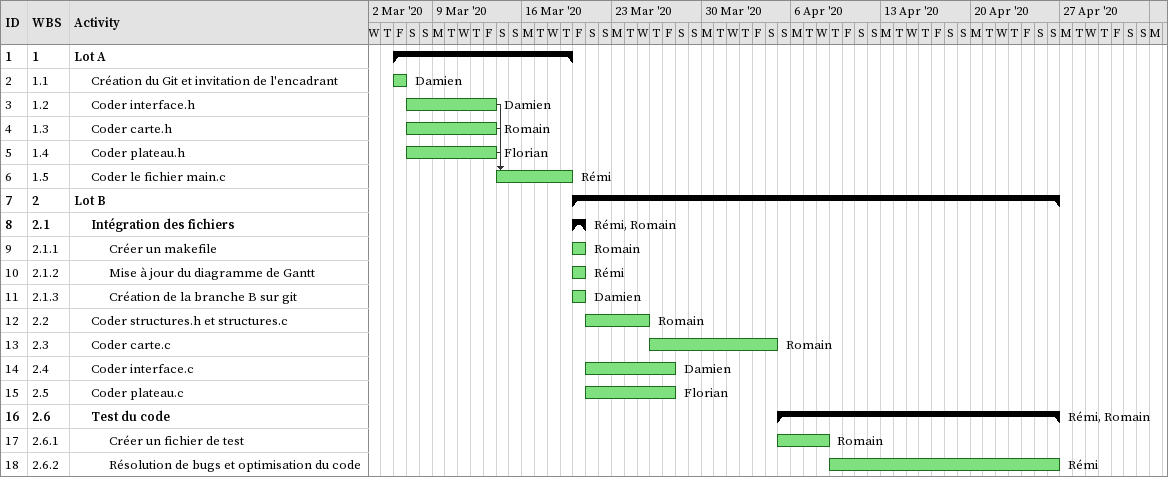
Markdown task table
| ID | WBS | Task | Start | Finish | Predecessors | Resources |
|---|---|---|---|---|---|---|
| 1 | 1 | **Lot A** | 2020-03-06 | 2020-03-19 |  |  |
| 2 | 1.1 | Création du Git et invitation de l'encadrant | 2020-03-06 | 2020-03-06 |  | Damien |
| 3 | 1.2 | Coder interface.h | 2020-03-07 | 2020-03-13 |  | Damien |
| 4 | 1.3 | Coder carte.h | 2020-03-07 | 2020-03-13 |  | Romain |
| 5 | 1.4 | Coder plateau.h | 2020-03-07 | 2020-03-13 |  | Florian |
| 6 | 1.5 | Coder le fichier main.c | 2020-03-14 | 2020-03-19 | 3, 4, 5 | Rémi |
| 7 | 2 | **Lot B** | 2020-03-20 | 2020-04-26 |  |  |
| 8 | 2.1 | **Intégration des fichiers** | 2020-03-20 | 2020-03-20 |  | Rémi, Romain |
| 9 | 2.1.1 | Créer un makefile | 2020-03-20 | 2020-03-20 |  | Romain |
| 10 | 2.1.2 | Mise à jour du diagramme de Gantt | 2020-03-20 | 2020-03-20 |  | Rémi |
| 11 | 2.1.3 | Création de la branche B sur git | 2020-03-20 | 2020-03-20 |  | Damien |
| 12 | 2.2 | Coder structures.h et structures.c | 2020-03-21 | 2020-03-25 |  | Romain |
| 13 | 2.3 | Coder carte.c | 2020-03-26 | 2020-04-04 |  | Romain |
| 14 | 2.4 | Coder interface.c | 2020-03-21 | 2020-03-27 |  | Damien |
| 15 | 2.5 | Coder plateau.c | 2020-03-21 | 2020-03-27 |  | Florian |
| 16 | 2.6 | **Test du code** | 2020-04-05 | 2020-04-26 |  | Rémi, Romain |
| 17 | 2.6.1 | Créer un fichier de test | 2020-04-05 | 2020-04-08 |  | Romain |
| 18 | 2.6.2 | Résolution de bugs et optimisation du code | 2020-04-09 | 2020-04-26 |  | Rémi |
